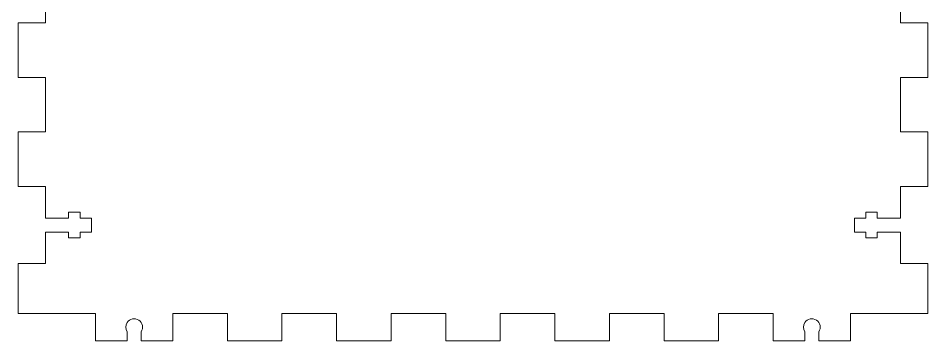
# Model space of a CAD drawing. Header units: inches. Extents: x 5 to 205, y 56 to 256.
# Drawn here: x 5.3 to 205.3, y 56 to 127 of the extents above; entities that cross this region are included whole.
import ezdxf

# ---------------------------------------------------------------- set-up
doc = ezdxf.new("R2010")
doc.units = ezdxf.units.IN
doc.header["$MEASUREMENT"] = 0

# ---------------------------------------------------------------- blocks, each defined once
blk = doc.blocks.new('block 520')
at = {"color": 7, "lineweight": 15, "true_color": 0xffffff}
blk.add_lwpolyline([(199.3, 125.99), (199.3, 137.99)], dxfattribs=at)
blk = doc.blocks.new('block 521')
at = {"color": 7, "lineweight": 15, "true_color": 0xffffff}
blk.add_lwpolyline([(205.3, 125.99), (199.3, 125.99)], dxfattribs=at)
blk = doc.blocks.new('block 522')
at = {"color": 7, "lineweight": 15, "true_color": 0xffffff}
blk.add_lwpolyline([(205.3, 113.99), (205.3, 125.99)], dxfattribs=at)
blk = doc.blocks.new('block 523')
at = {"color": 7, "lineweight": 15, "true_color": 0xffffff}
blk.add_lwpolyline([(199.3, 113.99), (205.3, 113.99)], dxfattribs=at)
blk = doc.blocks.new('block 524')
at = {"color": 7, "lineweight": 15, "true_color": 0xffffff}
blk.add_lwpolyline([(199.3, 101.99), (199.3, 113.99)], dxfattribs=at)
blk = doc.blocks.new('block 525')
at = {"color": 7, "lineweight": 15, "true_color": 0xffffff}
blk.add_lwpolyline([(205.3, 101.99), (199.3, 101.99)], dxfattribs=at)
blk = doc.blocks.new('block 526')
at = {"color": 7, "lineweight": 15, "true_color": 0xffffff}
blk.add_lwpolyline([(205.3, 89.99), (205.3, 101.99)], dxfattribs=at)
blk = doc.blocks.new('block 527')
at = {"color": 7, "lineweight": 15, "true_color": 0xffffff}
blk.add_lwpolyline([(199.3, 89.99), (205.3, 89.99)], dxfattribs=at)
blk = doc.blocks.new('block 528')
at = {"color": 7, "lineweight": 15, "true_color": 0xffffff}
blk.add_lwpolyline([(199.3, 83.04), (199.3, 89.99)], dxfattribs=at)
blk = doc.blocks.new('block 529')
at = {"color": 7, "lineweight": 15, "true_color": 0xffffff}
blk.add_lwpolyline([(194.2, 83.04), (199.3, 83.04)], dxfattribs=at)
blk = doc.blocks.new('block 530')
at = {"color": 7, "lineweight": 15, "true_color": 0xffffff}
blk.add_lwpolyline([(194.2, 84.29), (194.2, 83.04)], dxfattribs=at)
blk = doc.blocks.new('block 531')
at = {"color": 7, "lineweight": 15, "true_color": 0xffffff}
blk.add_lwpolyline([(191.7, 84.29), (194.2, 84.29)], dxfattribs=at)
blk = doc.blocks.new('block 532')
at = {"color": 7, "lineweight": 15, "true_color": 0xffffff}
blk.add_lwpolyline([(191.7, 83.04), (191.7, 84.29)], dxfattribs=at)
blk = doc.blocks.new('block 533')
at = {"color": 7, "lineweight": 15, "true_color": 0xffffff}
blk.add_lwpolyline([(189.2, 83.04), (191.7, 83.04)], dxfattribs=at)
blk = doc.blocks.new('block 534')
at = {"color": 7, "lineweight": 15, "true_color": 0xffffff}
blk.add_lwpolyline([(189.2, 79.94), (189.2, 83.04)], dxfattribs=at)
blk = doc.blocks.new('block 535')
at = {"color": 7, "lineweight": 15, "true_color": 0xffffff}
blk.add_lwpolyline([(191.7, 79.94), (189.2, 79.94)], dxfattribs=at)
blk = doc.blocks.new('block 536')
at = {"color": 7, "lineweight": 15, "true_color": 0xffffff}
blk.add_lwpolyline([(191.7, 78.69), (191.7, 79.94)], dxfattribs=at)
blk = doc.blocks.new('block 537')
at = {"color": 7, "lineweight": 15, "true_color": 0xffffff}
blk.add_lwpolyline([(194.2, 78.69), (191.7, 78.69)], dxfattribs=at)
blk = doc.blocks.new('block 538')
at = {"color": 7, "lineweight": 15, "true_color": 0xffffff}
blk.add_lwpolyline([(194.2, 79.94), (194.2, 78.69)], dxfattribs=at)
blk = doc.blocks.new('block 539')
at = {"color": 7, "lineweight": 15, "true_color": 0xffffff}
blk.add_lwpolyline([(199.3, 79.94), (194.2, 79.94)], dxfattribs=at)
blk = doc.blocks.new('block 540')
at = {"color": 7, "lineweight": 15, "true_color": 0xffffff}
blk.add_lwpolyline([(199.3, 72.99), (199.3, 79.94)], dxfattribs=at)
blk = doc.blocks.new('block 541')
at = {"color": 7, "lineweight": 15, "true_color": 0xffffff}
blk.add_lwpolyline([(205.3, 72.99), (199.3, 72.99)], dxfattribs=at)
blk = doc.blocks.new('block 542')
at = {"color": 7, "lineweight": 15, "true_color": 0xffffff}
blk.add_lwpolyline([(205.3, 61.99), (205.3, 72.99)], dxfattribs=at)
blk = doc.blocks.new('block 543')
at = {"color": 7, "lineweight": 15, "true_color": 0xffffff}
blk.add_lwpolyline([(188.3, 61.99), (205.3, 61.99)], dxfattribs=at)
blk = doc.blocks.new('block 544')
at = {"color": 7, "lineweight": 15, "true_color": 0xffffff}
blk.add_lwpolyline([(188.3, 55.99), (188.3, 61.99)], dxfattribs=at)
blk = doc.blocks.new('block 545')
at = {"color": 7, "lineweight": 15, "true_color": 0xffffff}
blk.add_lwpolyline([(181.35, 55.99), (188.3, 55.99)], dxfattribs=at)
blk = doc.blocks.new('block 546')
at = {"color": 7, "lineweight": 15, "true_color": 0xffffff}
blk.add_lwpolyline([(181.35, 57.98), (181.35, 55.99)], dxfattribs=at)
blk = doc.blocks.new('block 547')
at = {"color": 7, "lineweight": 15, "true_color": 0xffffff}
blk.add_lwpolyline([(178.25, 55.99), (178.25, 57.98)], dxfattribs=at)
blk = doc.blocks.new('block 548')
at = {"color": 7, "lineweight": 15, "true_color": 0xffffff}
blk.add_lwpolyline([(171.3, 55.99), (178.25, 55.99)], dxfattribs=at)
blk = doc.blocks.new('block 549')
at = {"color": 7, "lineweight": 15, "true_color": 0xffffff}
blk.add_lwpolyline([(171.3, 61.99), (171.3, 55.99)], dxfattribs=at)
blk = doc.blocks.new('block 550')
at = {"color": 7, "lineweight": 15, "true_color": 0xffffff}
blk.add_lwpolyline([(159.3, 61.99), (171.3, 61.99)], dxfattribs=at)
blk = doc.blocks.new('block 551')
at = {"color": 7, "lineweight": 15, "true_color": 0xffffff}
blk.add_lwpolyline([(159.3, 55.99), (159.3, 61.99)], dxfattribs=at)
blk = doc.blocks.new('block 552')
at = {"color": 7, "lineweight": 15, "true_color": 0xffffff}
blk.add_lwpolyline([(147.3, 55.99), (159.3, 55.99)], dxfattribs=at)
blk = doc.blocks.new('block 553')
at = {"color": 7, "lineweight": 15, "true_color": 0xffffff}
blk.add_lwpolyline([(147.3, 61.99), (147.3, 55.99)], dxfattribs=at)
blk = doc.blocks.new('block 554')
at = {"color": 7, "lineweight": 15, "true_color": 0xffffff}
blk.add_lwpolyline([(135.3, 61.99), (147.3, 61.99)], dxfattribs=at)
blk = doc.blocks.new('block 555')
at = {"color": 7, "lineweight": 15, "true_color": 0xffffff}
blk.add_lwpolyline([(135.3, 55.99), (135.3, 61.99)], dxfattribs=at)
blk = doc.blocks.new('block 556')
at = {"color": 7, "lineweight": 15, "true_color": 0xffffff}
blk.add_lwpolyline([(123.3, 55.99), (135.3, 55.99)], dxfattribs=at)
blk = doc.blocks.new('block 557')
at = {"color": 7, "lineweight": 15, "true_color": 0xffffff}
blk.add_lwpolyline([(123.3, 61.99), (123.3, 55.99)], dxfattribs=at)
blk = doc.blocks.new('block 558')
at = {"color": 7, "lineweight": 15, "true_color": 0xffffff}
blk.add_lwpolyline([(111.3, 61.99), (123.3, 61.99)], dxfattribs=at)
blk = doc.blocks.new('block 559')
at = {"color": 7, "lineweight": 15, "true_color": 0xffffff}
blk.add_lwpolyline([(111.3, 55.99), (111.3, 61.99)], dxfattribs=at)
blk = doc.blocks.new('block 560')
at = {"color": 7, "lineweight": 15, "true_color": 0xffffff}
blk.add_lwpolyline([(99.3, 55.99), (111.3, 55.99)], dxfattribs=at)
blk = doc.blocks.new('block 561')
at = {"color": 7, "lineweight": 15, "true_color": 0xffffff}
blk.add_lwpolyline([(99.3, 61.99), (99.3, 55.99)], dxfattribs=at)
blk = doc.blocks.new('block 562')
at = {"color": 7, "lineweight": 15, "true_color": 0xffffff}
blk.add_lwpolyline([(87.3, 61.99), (99.3, 61.99)], dxfattribs=at)
blk = doc.blocks.new('block 563')
at = {"color": 7, "lineweight": 15, "true_color": 0xffffff}
blk.add_lwpolyline([(87.3, 55.99), (87.3, 61.99)], dxfattribs=at)
blk = doc.blocks.new('block 564')
at = {"color": 7, "lineweight": 15, "true_color": 0xffffff}
blk.add_lwpolyline([(75.3, 55.99), (87.3, 55.99)], dxfattribs=at)
blk = doc.blocks.new('block 565')
at = {"color": 7, "lineweight": 15, "true_color": 0xffffff}
blk.add_lwpolyline([(75.3, 61.99), (75.3, 55.99)], dxfattribs=at)
blk = doc.blocks.new('block 566')
at = {"color": 7, "lineweight": 15, "true_color": 0xffffff}
blk.add_lwpolyline([(63.3, 61.99), (75.3, 61.99)], dxfattribs=at)
blk = doc.blocks.new('block 567')
at = {"color": 7, "lineweight": 15, "true_color": 0xffffff}
blk.add_lwpolyline([(63.3, 55.99), (63.3, 61.99)], dxfattribs=at)
blk = doc.blocks.new('block 568')
at = {"color": 7, "lineweight": 15, "true_color": 0xffffff}
blk.add_lwpolyline([(51.3, 55.99), (63.3, 55.99)], dxfattribs=at)
blk = doc.blocks.new('block 569')
at = {"color": 7, "lineweight": 15, "true_color": 0xffffff}
blk.add_lwpolyline([(51.3, 61.99), (51.3, 55.99)], dxfattribs=at)
blk = doc.blocks.new('block 570')
at = {"color": 7, "lineweight": 15, "true_color": 0xffffff}
blk.add_lwpolyline([(39.3, 61.99), (51.3, 61.99)], dxfattribs=at)
blk = doc.blocks.new('block 571')
at = {"color": 7, "lineweight": 15, "true_color": 0xffffff}
blk.add_lwpolyline([(39.3, 55.99), (39.3, 61.99)], dxfattribs=at)
blk = doc.blocks.new('block 572')
at = {"color": 7, "lineweight": 15, "true_color": 0xffffff}
blk.add_lwpolyline([(32.35, 55.99), (39.3, 55.99)], dxfattribs=at)
blk = doc.blocks.new('block 573')
at = {"color": 7, "lineweight": 15, "true_color": 0xffffff}
blk.add_lwpolyline([(32.35, 57.98), (32.35, 55.99)], dxfattribs=at)
blk = doc.blocks.new('block 574')
at = {"color": 7, "lineweight": 15, "true_color": 0xffffff}
blk.add_lwpolyline([(29.25, 55.99), (29.25, 57.98)], dxfattribs=at)
blk = doc.blocks.new('block 575')
at = {"color": 7, "lineweight": 15, "true_color": 0xffffff}
blk.add_lwpolyline([(22.3, 55.99), (29.25, 55.99)], dxfattribs=at)
blk = doc.blocks.new('block 576')
at = {"color": 7, "lineweight": 15, "true_color": 0xffffff}
blk.add_lwpolyline([(22.3, 61.99), (22.3, 55.99)], dxfattribs=at)
blk = doc.blocks.new('block 577')
at = {"color": 7, "lineweight": 15, "true_color": 0xffffff}
blk.add_lwpolyline([(5.3, 61.99), (22.3, 61.99)], dxfattribs=at)
blk = doc.blocks.new('block 578')
at = {"color": 7, "lineweight": 15, "true_color": 0xffffff}
blk.add_lwpolyline([(5.3, 72.99), (5.3, 61.99)], dxfattribs=at)
blk = doc.blocks.new('block 579')
at = {"color": 7, "lineweight": 15, "true_color": 0xffffff}
blk.add_lwpolyline([(11.3, 72.99), (5.3, 72.99)], dxfattribs=at)
blk = doc.blocks.new('block 580')
at = {"color": 7, "lineweight": 15, "true_color": 0xffffff}
blk.add_lwpolyline([(11.3, 79.94), (11.3, 72.99)], dxfattribs=at)
blk = doc.blocks.new('block 581')
at = {"color": 7, "lineweight": 15, "true_color": 0xffffff}
blk.add_lwpolyline([(16.4, 79.94), (11.3, 79.94)], dxfattribs=at)
blk = doc.blocks.new('block 582')
at = {"color": 7, "lineweight": 15, "true_color": 0xffffff}
blk.add_lwpolyline([(16.4, 78.69), (16.4, 79.94)], dxfattribs=at)
blk = doc.blocks.new('block 583')
at = {"color": 7, "lineweight": 15, "true_color": 0xffffff}
blk.add_lwpolyline([(18.9, 78.69), (16.4, 78.69)], dxfattribs=at)
blk = doc.blocks.new('block 584')
at = {"color": 7, "lineweight": 15, "true_color": 0xffffff}
blk.add_lwpolyline([(18.9, 79.94), (18.9, 78.69)], dxfattribs=at)
blk = doc.blocks.new('block 585')
at = {"color": 7, "lineweight": 15, "true_color": 0xffffff}
blk.add_lwpolyline([(21.4, 79.94), (18.9, 79.94)], dxfattribs=at)
blk = doc.blocks.new('block 586')
at = {"color": 7, "lineweight": 15, "true_color": 0xffffff}
blk.add_lwpolyline([(21.4, 83.04), (21.4, 79.94)], dxfattribs=at)
blk = doc.blocks.new('block 587')
at = {"color": 7, "lineweight": 15, "true_color": 0xffffff}
blk.add_lwpolyline([(18.9, 83.04), (21.4, 83.04)], dxfattribs=at)
blk = doc.blocks.new('block 588')
at = {"color": 7, "lineweight": 15, "true_color": 0xffffff}
blk.add_lwpolyline([(18.9, 84.29), (18.9, 83.04)], dxfattribs=at)
blk = doc.blocks.new('block 589')
at = {"color": 7, "lineweight": 15, "true_color": 0xffffff}
blk.add_lwpolyline([(16.4, 84.29), (18.9, 84.29)], dxfattribs=at)
blk = doc.blocks.new('block 590')
at = {"color": 7, "lineweight": 15, "true_color": 0xffffff}
blk.add_lwpolyline([(16.4, 83.04), (16.4, 84.29)], dxfattribs=at)
blk = doc.blocks.new('block 591')
at = {"color": 7, "lineweight": 15, "true_color": 0xffffff}
blk.add_lwpolyline([(11.3, 83.04), (16.4, 83.04)], dxfattribs=at)
blk = doc.blocks.new('block 592')
at = {"color": 7, "lineweight": 15, "true_color": 0xffffff}
blk.add_lwpolyline([(11.3, 89.99), (11.3, 83.04)], dxfattribs=at)
blk = doc.blocks.new('block 593')
at = {"color": 7, "lineweight": 15, "true_color": 0xffffff}
blk.add_lwpolyline([(5.3, 89.99), (11.3, 89.99)], dxfattribs=at)
blk = doc.blocks.new('block 594')
at = {"color": 7, "lineweight": 15, "true_color": 0xffffff}
blk.add_lwpolyline([(5.3, 101.99), (5.3, 89.99)], dxfattribs=at)
blk = doc.blocks.new('block 595')
at = {"color": 7, "lineweight": 15, "true_color": 0xffffff}
blk.add_lwpolyline([(11.3, 101.99), (5.3, 101.99)], dxfattribs=at)
blk = doc.blocks.new('block 596')
at = {"color": 7, "lineweight": 15, "true_color": 0xffffff}
blk.add_lwpolyline([(11.3, 113.99), (11.3, 101.99)], dxfattribs=at)
blk = doc.blocks.new('block 597')
at = {"color": 7, "lineweight": 15, "true_color": 0xffffff}
blk.add_lwpolyline([(5.3, 113.99), (11.3, 113.99)], dxfattribs=at)
blk = doc.blocks.new('block 598')
at = {"color": 7, "lineweight": 15, "true_color": 0xffffff}
blk.add_lwpolyline([(5.3, 125.99), (5.3, 113.99)], dxfattribs=at)
blk = doc.blocks.new('block 599')
at = {"color": 7, "lineweight": 15, "true_color": 0xffffff}
blk.add_lwpolyline([(11.3, 125.99), (5.3, 125.99)], dxfattribs=at)
blk = doc.blocks.new('block 600')
at = {"color": 7, "lineweight": 15, "true_color": 0xffffff}
blk.add_lwpolyline([(11.3, 137.99), (11.3, 125.99)], dxfattribs=at)
blk = doc.blocks.new('block 647')
at = {"color": 7, "lineweight": 15, "true_color": 0xffffff}
blk.add_open_spline([(181.35, 57.98), (181.91, 58.84), (181.67, 59.98), (180.81, 60.54), (179.96, 61.1), (178.81, 60.86), (178.25, 60), (177.85, 59.39), (177.85, 58.6), (178.25, 57.98)], degree=3, knots=[0, 0, 0, 0, 1, 1, 1, 2, 2, 2, 3, 3, 3, 3], dxfattribs=at)
blk = doc.blocks.new('block 648')
at = {"color": 7, "lineweight": 15, "true_color": 0xffffff}
blk.add_open_spline([(32.35, 57.98), (32.91, 58.84), (32.67, 59.98), (31.81, 60.54), (30.96, 61.1), (29.81, 60.86), (29.25, 60), (28.85, 59.39), (28.85, 58.6), (29.25, 57.98)], degree=3, knots=[0, 0, 0, 0, 1, 1, 1, 2, 2, 2, 3, 3, 3, 3], dxfattribs=at)

msp = doc.modelspace()

# ---------------------------------------------------------------- block references
for name in ['block 600', 'block 520', 'block 598', 'block 599', 'block 521', 'block 522', 'block 597', 'block 596', 'block 523', 'block 524', 'block 594', 'block 595', 'block 525', 'block 526', 'block 593', 'block 592', 'block 527', 'block 528', 'block 589', 'block 590', 'block 588', 'block 531', 'block 532', 'block 530', 'block 591', 'block 587', 'block 586', 'block 533', 'block 534', 'block 529', 'block 580', 'block 581', 'block 582', 'block 583', 'block 584', 'block 585', 'block 535', 'block 536', 'block 537', 'block 538', 'block 539', 'block 540', 'block 578', 'block 579', 'block 541', 'block 542', 'block 577', 'block 576', 'block 648', 'block 570', 'block 571', 'block 569', 'block 566', 'block 567', 'block 565', 'block 562', 'block 563', 'block 561', 'block 558', 'block 559', 'block 557', 'block 554', 'block 555', 'block 553', 'block 550', 'block 551', 'block 549', 'block 647', 'block 543', 'block 544', 'block 574', 'block 573', 'block 547', 'block 546', 'block 575', 'block 572', 'block 568', 'block 564', 'block 560', 'block 556', 'block 552', 'block 548', 'block 545']:
    msp.add_blockref(name, (0, 0))

doc.saveas('drawing.dxf')
